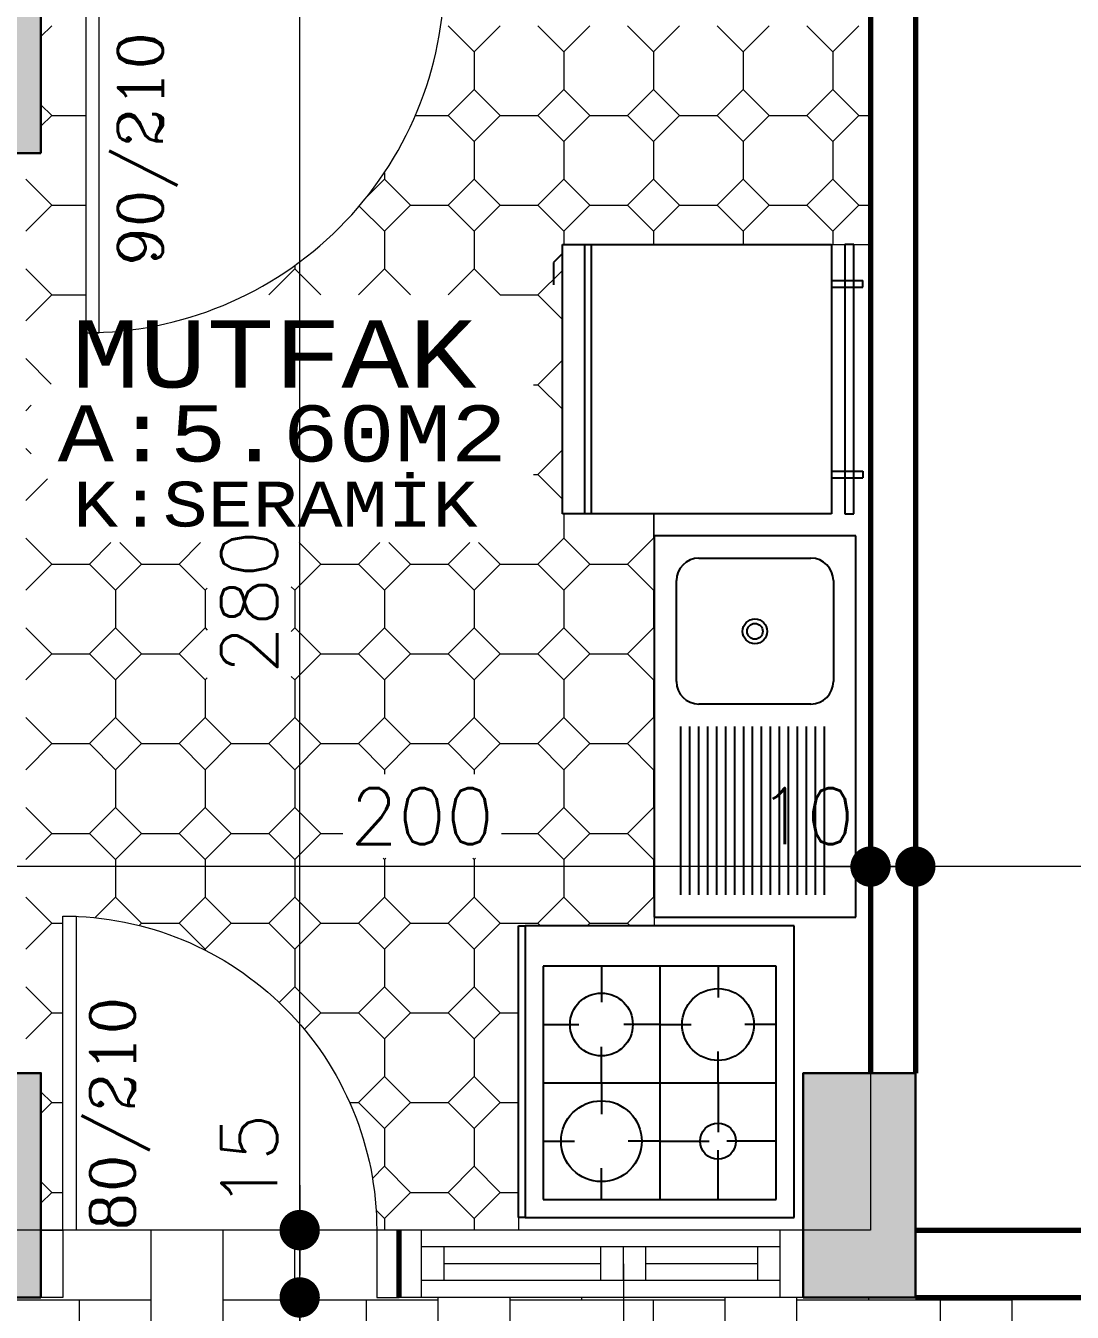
# Model space of a CAD drawing. Header units: millimetres. Extents: x 35860 to 71103, y -11298 to -8385.
# Drawn here: x 45460 to 45693.4, y -10626.7 to -10340 of the extents above; entities that cross this region are included whole.
import ezdxf
from ezdxf.enums import TextEntityAlignment as Align

# ---------------------------------------------------------------- set-up
doc = ezdxf.new("R2010")
doc.units = ezdxf.units.MM
doc.header["$MEASUREMENT"] = 0
doc.layers.get('0').update_dxf_attribs({"lineweight": 15})
doc.layers.get('Defpoints').update_dxf_attribs({"lineweight": 20})
for name, color, linetype, lineweight in [('02', 2, 'Continuous', 20), ('03_Yazı', 1, 'Continuous', 30), ('07', 3, 'Continuous', 70), ('Aks&Tefriş', 5, 'Continuous', 20), ('Kolon', 6, 'Continuous', 30), ('Ölçü', 140, 'Continuous', 20)]:
    doc.layers.add(name, color=color, linetype=linetype, lineweight=lineweight)
doc.layers.add('Lay_X', color=45, linetype='Continuous', lineweight=13, plot=False)
doc.layers.add('M-TEF', color=63, linetype='Continuous')
doc.styles.add('0', font='txt.shx')
doc.styles.add('C', font='')
doc.styles.add('ROMANC', font='romanc', dxfattribs={"height": 0.11})
doc.styles.get('C').set_extended_font_data('Courier New Tur')
doc.dimstyles.new('2', dxfattribs={"dimtxt": 12.5, "dimasz": 1, "dimexe": 0, "dimexo": 0, "dimgap": 5, "dimtad": 1, "dimdec": 0, "dimlfac": -1, "dimzin": 12, "dimdsep": 46, "dimtxsty": '0', "dimblk": 'DOT', "dimcen": 2.5, "dimse1": 1, "dimse2": 1, "dimclrd": 256, "dimclrt": 1, "dimadec": 0, "dimazin": 0, "dimtfac": 1, "dimtdec": 0, "dimtmove": 0, "dimatfit": 0, "dimldrblk": 'DOT', "dimfxl": 1, "dimtolj": 1, "dimtzin": 0, "dimlwd": -1, "dimarcsym": 0})
doc.dimstyles.new('_VI80I', dxfattribs={"dimtxt": 15, "dimasz": 1, "dimexe": 0, "dimexo": 100, "dimgap": 5, "dimtad": 1, "dimdec": 0, "dimlfac": -1, "dimzin": 12, "dimdsep": 46, "dimtxsty": '0', "dimblk1": 'DOT80_2', "dimblk2": 'DOT80_1', "dimsah": 1, "dimcen": 2.5, "dimse1": 1, "dimse2": 1, "dimclrd": 256, "dimclrt": 1, "dimadec": 8, "dimazin": 0, "dimtfac": 1, "dimtdec": 0, "dimtmove": 0, "dimatfit": 0, "dimldrblk": 'DOT', "dimfxl": 1, "dimtolj": 1, "dimtzin": 0, "dimlwd": -1, "dimarcsym": 0})

# ---------------------------------------------------------------- blocks, each defined once
blk = doc.blocks.new('DOT')
at = {"color": 0}
blk.add_line((-10, 0), (10, 0), dxfattribs=at)
at = {"color": 0, "const_width": 4.5}
blk.add_lwpolyline([(-2.25, 0, 1), (2.25, 0, 1)], format="xyb", close=True, dxfattribs=at)
blk = doc.blocks.new('*D111')
at = {"layer": 'Defpoints', "color": 0, "transparency": 16777216}
for p in [(45658.41, -10527.4), (45658.41, -10623.42), (45908.41, -10623.42)]:
    blk.add_point(p, dxfattribs=at)
at = {"layer": 'Ölçü', "transparency": 16777216}
blk.add_line((45907.41, -10527.4), (45659.41, -10527.4), dxfattribs=at)
at = {"layer": 'Ölçü', "transparency": 16777216, "rotation": 180}
blk.add_blockref('DOT', (45658.41, -10527.4), dxfattribs=at)
at = {"layer": 'Ölçü', "transparency": 16777216}
blk.add_blockref('DOT', (45908.41, -10527.4), dxfattribs=at)
at = {"layer": 'Ölçü', "color": 1, "transparency": 16777216, "insert": (45783.41, -10516.15), "char_height": 12.5, "attachment_point": 5, "style": '0'}
blk.add_mtext('\\A1;250', dxfattribs=at)
blk = doc.blocks.new('*D178')
at = {"layer": 'Defpoints', "color": 0, "transparency": 16777216}
for p in [(45648.41, -10527.4), (45648.41, -10573.42), (45658.41, -10573.42)]:
    blk.add_point(p, dxfattribs=at)
at = {"layer": 'Ölçü', "transparency": 16777216}
for p, q in [((45647.41, -10527.4), (45621.82, -10527.4)), ((45658.41, -10527.4), (45648.41, -10527.4)), ((45659.41, -10527.4), (45660.41, -10527.4))]:
    blk.add_line(p, q, dxfattribs=at)
blk.add_blockref('DOT', (45648.41, -10527.4), dxfattribs=at)
at = {"layer": 'Ölçü', "transparency": 16777216, "rotation": 180}
blk.add_blockref('DOT', (45658.41, -10527.4), dxfattribs=at)
at = {"layer": 'Ölçü', "color": 1, "transparency": 16777216, "insert": (45634.12, -10516.15), "char_height": 12.5, "attachment_point": 5, "style": '0'}
blk.add_mtext('\\A1;10', dxfattribs=at)
blk = doc.blocks.new('*D179')
at = {"layer": 'Defpoints', "color": 0, "transparency": 16777216}
for p in [(45448.41, -10527.4), (45448.41, -10573.42), (45648.41, -10573.42)]:
    blk.add_point(p, dxfattribs=at)
at = {"layer": 'Ölçü', "transparency": 16777216}
blk.add_line((45647.41, -10527.4), (45449.41, -10527.4), dxfattribs=at)
at = {"layer": 'Ölçü', "transparency": 16777216, "rotation": 180}
blk.add_blockref('DOT', (45448.41, -10527.4), dxfattribs=at)
at = {"layer": 'Ölçü', "transparency": 16777216}
blk.add_blockref('DOT', (45648.41, -10527.4), dxfattribs=at)
at = {"layer": 'Ölçü', "color": 1, "transparency": 16777216, "insert": (45548.41, -10516.15), "char_height": 12.5, "attachment_point": 5, "style": '0'}
blk.add_mtext('\\A1;200', dxfattribs=at)
blk = doc.blocks.new('*D183')
at = {"layer": 'Defpoints', "color": 0, "transparency": 16777216}
for p in [(45471.3, -10608.42), (45521.11, -10608.42), (45468.3, -10623.42)]:
    blk.add_point(p, dxfattribs=at)
at = {"layer": 'Ölçü', "transparency": 16777216}
for p, q in [((45521.11, -10607.42), (45521.11, -10579.76)), ((45521.11, -10623.42), (45521.11, -10608.42)), ((45521.11, -10624.42), (45521.11, -10625.42))]:
    blk.add_line(p, q, dxfattribs=at)
for p, rotation in [((45521.11, -10608.42), 270), ((45521.11, -10623.42), 90)]:
    blk.add_blockref('DOT', p, dxfattribs=dict(at, rotation=rotation))
at = {"layer": 'Ölçü', "color": 1, "transparency": 16777216, "insert": (45509.86, -10593.09), "char_height": 12.5, "attachment_point": 5, "rotation": 90, "style": '0'}
blk.add_mtext('\\A1;15', dxfattribs=at)
blk = doc.blocks.new('*D184')
at = {"layer": 'Defpoints', "color": 0, "transparency": 16777216}
for p in [(45521.11, -10328.42), (45558.41, -10328.42), (45471.3, -10608.42)]:
    blk.add_point(p, dxfattribs=at)
at = {"layer": 'Ölçü', "transparency": 16777216}
blk.add_line((45521.11, -10607.42), (45521.11, -10329.42), dxfattribs=at)
for p, rotation in [((45521.11, -10328.42), 90), ((45521.11, -10608.42), 270)]:
    blk.add_blockref('DOT', p, dxfattribs=dict(at, rotation=rotation))
at = {"layer": 'Ölçü', "color": 1, "transparency": 16777216, "insert": (45509.86, -10468.42), "char_height": 12.5, "attachment_point": 5, "rotation": 90, "style": '0'}
blk.add_mtext('\\A1;280', dxfattribs=at)
blk = doc.blocks.new('*D186')
at = {"layer": 'Defpoints', "color": 0, "transparency": 16777216}
for p in [(45468.3, -10623.42), (45430.48, -10773.42), (45521.11, -10773.42)]:
    blk.add_point(p, dxfattribs=at)
at = {"layer": 'Ölçü', "transparency": 16777216}
blk.add_line((45521.11, -10624.42), (45521.11, -10772.42), dxfattribs=at)
for p, rotation in [((45521.11, -10623.42), 90), ((45521.11, -10773.42), 270)]:
    blk.add_blockref('DOT', p, dxfattribs=dict(at, rotation=rotation))
at = {"layer": 'Ölçü', "color": 1, "transparency": 16777216, "insert": (45509.86, -10698.42), "char_height": 12.5, "attachment_point": 5, "rotation": 90, "style": '0'}
blk.add_mtext('\\A1;150', dxfattribs=at)
blk = doc.blocks.new('DOT80_2')
at = {"color": 0}
blk.add_line((0, 0), (0, -80), dxfattribs=at)
blk.add_blockref('DOT', (0, 0))
blk = doc.blocks.new('DOT80_1')
at = {"color": 0}
blk.add_line((0, 0), (0, 80), dxfattribs=at)
blk.add_blockref('DOT', (0, 0))
blk = doc.blocks.new('*D817')
at = {"layer": 'Aks&Tefriş', "transparency": 16777216}
blk.add_line((45314.41, -10955.64), (45462.41, -10955.64), dxfattribs=at)
at = {"layer": 'Defpoints', "color": 0, "transparency": 16777216}
for p in [(45313.41, -10623.42), (45463.41, -10623.42), (45463.41, -10955.64)]:
    blk.add_point(p, dxfattribs=at)
at = {"layer": 'Aks&Tefriş', "transparency": 16777216, "rotation": 180}
blk.add_blockref('DOT80_2', (45313.41, -10955.64), dxfattribs=at)
at = {"layer": 'Aks&Tefriş', "transparency": 16777216}
blk.add_blockref('DOT80_1', (45463.41, -10955.64), dxfattribs=at)
at = {"layer": 'Aks&Tefriş', "color": 1, "transparency": 16777216, "insert": (45388.41, -10943.14), "char_height": 15, "attachment_point": 5, "style": '0'}
blk.add_mtext('\\A1;150', dxfattribs=at)
blk = doc.blocks.new('*D818')
at = {"layer": 'Aks&Tefriş', "transparency": 16777216}
blk.add_line((45464.41, -10955.64), (45542.3, -10955.64), dxfattribs=at)
at = {"layer": 'Defpoints', "color": 0, "transparency": 16777216}
for p in [(45463.41, -10623.42), (45543.3, -10623.42), (45543.3, -10955.64)]:
    blk.add_point(p, dxfattribs=at)
at = {"layer": 'Aks&Tefriş', "transparency": 16777216, "rotation": 180}
blk.add_blockref('DOT80_2', (45463.41, -10955.64), dxfattribs=at)
at = {"layer": 'Aks&Tefriş', "transparency": 16777216}
blk.add_blockref('DOT80_1', (45543.3, -10955.64), dxfattribs=at)
at = {"layer": 'Aks&Tefriş', "color": 1, "transparency": 16777216, "insert": (45503.35, -10943.14), "char_height": 15, "attachment_point": 5, "style": '0'}
blk.add_mtext('\\A1;80', dxfattribs=at)
blk = doc.blocks.new('*D819')
at = {"layer": 'Aks&Tefriş', "transparency": 16777216}
blk.add_line((45544.3, -10955.64), (45632.41, -10955.64), dxfattribs=at)
at = {"layer": 'Defpoints', "color": 0, "transparency": 16777216}
for p in [(45543.3, -10623.42), (45633.41, -10623.42), (45633.41, -10955.64)]:
    blk.add_point(p, dxfattribs=at)
at = {"layer": 'Aks&Tefriş', "transparency": 16777216, "rotation": 180}
blk.add_blockref('DOT80_2', (45543.3, -10955.64), dxfattribs=at)
at = {"layer": 'Aks&Tefriş', "transparency": 16777216}
blk.add_blockref('DOT80_1', (45633.41, -10955.64), dxfattribs=at)
at = {"layer": 'Aks&Tefriş', "color": 1, "transparency": 16777216, "insert": (45588.35, -10943.14), "char_height": 15, "attachment_point": 5, "style": '0'}
blk.add_mtext('\\A1;90', dxfattribs=at)
blk = doc.blocks.new('*D820')
at = {"layer": 'Aks&Tefriş', "transparency": 16777216}
blk.add_line((45634.41, -10955.64), (45722.41, -10955.64), dxfattribs=at)
at = {"layer": 'Defpoints', "color": 0, "transparency": 16777216}
for p in [(45633.41, -10623.42), (45723.41, -10623.42), (45723.41, -10955.64)]:
    blk.add_point(p, dxfattribs=at)
at = {"layer": 'Aks&Tefriş', "transparency": 16777216, "rotation": 180}
blk.add_blockref('DOT80_2', (45633.41, -10955.64), dxfattribs=at)
at = {"layer": 'Aks&Tefriş', "transparency": 16777216}
blk.add_blockref('DOT80_1', (45723.41, -10955.64), dxfattribs=at)
at = {"layer": 'Aks&Tefriş', "color": 1, "transparency": 16777216, "insert": (45678.41, -10943.14), "char_height": 15, "attachment_point": 5, "style": '0'}
blk.add_mtext('\\A1;90', dxfattribs=at)

msp = doc.modelspace()

# ---------------------------------------------------------------- hatches: boundary and pattern name
h = msp.add_hatch()
h.set_pattern_fill('ANSI33', color=256, scale=30, style=0)
h.set_pattern_definition([(45, (-100, 0), (-5.3033009, 5.3033009), []), (45, (-94.697, 0), (-5.3033009, 5.3033009), [3.75, -1.875])])
h.paths.add_polyline_path([(45023.41, -9384.52), (45023.41, -9333.42), (45048.41, -9334.52), (45048.41, -9384.52)])
h.paths.add_polyline_path([(45438.41, -9402.81), (45438.41, -9351.71), (45463.41, -9352.81), (45463.41, -9402.81)])
h.paths.add_polyline_path([(45898.41, -9423.08), (45898.41, -9371.98), (45923.41, -9373.08), (45923.41, -9423.08)])
h.paths.add_polyline_path([(45923.41, -9983.42), (45863.41, -9983.42), (45863.41, -10013.42), (45923.41, -10013.42)])
h.paths.add_polyline_path([(45898.41, -9628.42), (45923.41, -9628.42), (45923.41, -9678.42), (45898.41, -9678.42)])
h.paths.add_polyline_path([(45463.41, -9638.42), (45463.41, -9678.42), (45438.41, -9678.42), (45438.41, -9638.42)])
h.paths.add_polyline_path([(45073.41, -9678.42), (45023.41, -9678.42), (45023.41, -9653.42), (45073.41, -9653.42)])
h.paths.add_polyline_path([(45063.41, -9893.42), (45023.41, -9893.42), (45023.41, -9923.42), (45063.41, -9923.42)])
h.paths.add_polyline_path([(45048.41, -10623.42), (45048.41, -10573.42), (45023.41, -10573.42), (45023.41, -10623.42)])
h.paths.add_polyline_path([(45898.41, -10368.42), (45923.41, -10368.42), (45923.41, -10318.42), (45898.41, -10318.42)])
h.paths.add_polyline_path([(45463.41, -10368.42), (45463.41, -10318.42), (45438.41, -10318.42), (45438.41, -10368.42)])
h.paths.add_polyline_path([(45363.41, -10138.42), (45338.41, -10138.42), (45338.41, -10073.42), (45363.41, -10073.42)])
h.paths.add_polyline_path([(45363.41, -9923.42), (45363.41, -9858.42), (45338.41, -9858.42), (45338.41, -9923.42)])
h.paths.add_polyline_path([(45633.41, -9873.42), (45633.41, -9878.42), (45638.41, -9878.42), (45728.41, -9878.42), (45728.41, -9858.42), (45633.41, -9858.42)])
h.paths.add_polyline_path([(45633.41, -10133.42), (45633.41, -10118.42), (45728.41, -10118.42), (45728.41, -10138.42), (45633.41, -10138.42)])
h.paths.add_polyline_path([(45073.41, -10318.42), (45023.41, -10318.42), (45023.41, -10343.42), (45073.41, -10343.42)])
h.paths.add_polyline_path([(45633.41, -10623.42), (45658.41, -10623.42), (45658.41, -10573.42), (45633.41, -10573.42)])
h.paths.add_polyline_path([(45898.41, -10623.42), (45923.41, -10623.42), (45923.41, -10573.42), (45898.41, -10573.42)])
h.paths.add_polyline_path([(45463.41, -10623.42), (45463.41, -10573.42), (45438.41, -10573.42), (45438.41, -10623.42)])
h = msp.add_hatch()
h.set_pattern_fill('SERAMIK9', color=256, scale=4, style=0, pattern_type=2)
h.set_pattern_definition([(0, (0, 0), (16, 16), [48, -16]), (90, (16, 0), (-16, -16), [48, -16])])
h.paths.add_polyline_path([(46018.41, -10061.67), (45923.41, -10061.67), (45923.41, -10122.17), (45923.41, -10172.17), (45923.41, -10318.42), (45923.41, -10368.42), (45923.41, -10433.42), (45923.41, -10553.42), (45923.41, -10573.42), (45923.41, -10623.42), (45898.41, -10623.42), (45843.41, -10623.42), (45723.41, -10623.42), (45658.41, -10623.42), (45633.41, -10623.42), (45543.3, -10623.42), (45538.3, -10623.42), (45538.3, -10608.42), (45468.3, -10608.42), (45468.3, -10623.42), (45463.3, -10623.42), (45438.41, -10623.42), (45313.41, -10623.42), (45163.41, -10623.42), (45048.41, -10623.42), (45028.41, -10623.42), (45028.41, -10768.42), (46018.41, -10768.42)])
h.paths.add_polyline_path([(45830.44, -10629.59), (45860.79, -10659.94), (45830.44, -10690.28)], flags=16)
h.paths.add_polyline_path([(46013.41, -10005.92), (45923.41, -10005.92), (45923.41, -10013.42), (45923.41, -10059.67), (46018.41, -10059.67), (46018.41, -10055.92), (46013.41, -10055.92)])
h.paths.add_polyline_path([(45500.49, -10715.09), (45500.49, -10681.76), (45519.24, -10681.76), (45519.24, -10715.09)], flags=24)
h.paths.add_polyline_path([(45957.78, -10506.77), (45989.03, -10506.77), (45989.03, -10525.52), (45957.78, -10525.52)], flags=24)
h.paths.add_polyline_path([(45611.51, -10658.63), (45611.51, -10625.3), (45592.76, -10625.3), (45592.76, -10658.63)], flags=24)
h.paths.add_polyline_path([(45593.92, -10650.3), (45593.92, -10625.3), (45575.17, -10625.3), (45575.17, -10650.3)], flags=24)
h.paths.add_polyline_path([(45860.6, -10678.33), (45899.36, -10678.33), (45899.36, -10640.83), (45860.6, -10640.83)], flags=24)
h.paths.add_polyline_path([(45238.36, -10653.32), (45238.36, -10624.04), (45223.36, -10624.04), (45223.36, -10653.32)], flags=24)
h.paths.add_polyline_path([(45252.14, -10653.32), (45252.14, -10624.04), (45237.14, -10624.04), (45237.14, -10653.32)], flags=24)
h.paths.add_polyline_path([(45783.15, -10653.32), (45783.15, -10624.04), (45768.15, -10624.04), (45768.15, -10653.32)], flags=24)
h.paths.add_polyline_path([(45796.93, -10653.32), (45796.93, -10624.04), (45781.93, -10624.04), (45781.93, -10653.32)], flags=24)
h.paths.add_polyline_path([(45941.96, -10146.04), (45963.15, -10146.04), (45963.15, -10131.04), (45941.96, -10131.04)], flags=24)
h.paths.add_polyline_path([(45941.96, -10159.81), (45963.15, -10159.81), (45963.15, -10144.81), (45941.96, -10144.81)], flags=24)
h.paths.add_polyline_path([(45933.87, -10491.04), (45963.15, -10491.04), (45963.15, -10476.04), (45933.87, -10476.04)], flags=24)
h.paths.add_polyline_path([(45933.87, -10507.86), (45963.15, -10507.86), (45963.15, -10492.86), (45933.87, -10492.86)], flags=24)
h.paths.add_polyline_path([(45461.94, -10744.74), (45564.36, -10744.74), (45564.36, -10721.09), (45461.94, -10721.09)], flags=24)

# ---------------------------------------------------------------- linework, layer by layer
for p, q in [((45465.81, -10340), (45463.41, -10342.41)), ((45560.01, -10345.8), (45554.21, -10340)), ((45565.81, -10340), (45560.01, -10345.8)), ((45580.01, -10345.8), (45574.21, -10340)), ((45585.81, -10340), (45580.01, -10345.8)), ((45600.01, -10345.8), (45594.21, -10340)), ((45605.81, -10340), (45600.01, -10345.8)), ((45620.01, -10345.8), (45614.21, -10340)), ((45625.81, -10340), (45620.01, -10345.8)), ((45640.01, -10345.8), (45634.21, -10340)), ((45645.81, -10340), (45640.01, -10345.8)), ((45560, -10345.8), (45560, -10354.2)), ((45580, -10345.8), (45580, -10354.2)), ((45600, -10345.8), (45600, -10354.2)), ((45620, -10345.8), (45620, -10354.2)), ((45640, -10345.8), (45640, -10354.2)), ((45554.21, -10360), (45560.01, -10354.2)), ((45560.01, -10354.2), (45565.81, -10360)), ((45574.21, -10360), (45580.01, -10354.2)), ((45580.01, -10354.2), (45585.81, -10360)), ((45594.21, -10360), (45600.01, -10354.2)), ((45600.01, -10354.2), (45605.81, -10360)), ((45614.21, -10360), (45620.01, -10354.2)), ((45620.01, -10354.2), (45625.81, -10360)), ((45634.21, -10360), (45640.01, -10354.2)), ((45640.01, -10354.2), (45645.81, -10360)), ((45463.41, -10357.6), (45465.81, -10360)), ((45465.81, -10360), (45463.41, -10362.41)), ((45465.8, -10360), (45473.41, -10360)), ((45546.91, -10360), (45554.2, -10360)), ((45560.01, -10365.8), (45554.21, -10360)), ((45565.81, -10360), (45560.01, -10365.8)), ((45565.8, -10360), (45574.2, -10360)), ((45580.01, -10365.8), (45574.21, -10360)), ((45585.81, -10360), (45580.01, -10365.8)), ((45585.8, -10360), (45594.2, -10360)), ((45600.01, -10365.8), (45594.21, -10360)), ((45605.81, -10360), (45600.01, -10365.8)), ((45605.8, -10360), (45614.2, -10360)), ((45620.01, -10365.8), (45614.21, -10360)), ((45625.81, -10360), (45620.01, -10365.8)), ((45625.8, -10360), (45634.2, -10360)), ((45640.01, -10365.8), (45634.21, -10360)), ((45645.81, -10360), (45640.01, -10365.8)), ((45645.8, -10360), (45648.41, -10360)), ((45560, -10365.8), (45560, -10374.2)), ((45580, -10365.8), (45580, -10374.2)), ((45600, -10365.8), (45600, -10374.2)), ((45620, -10365.8), (45620, -10374.2)), ((45640, -10365.8), (45640, -10374.2)), ((45540, -10372.76), (45540, -10374.2)), ((45460.01, -10374.2), (45465.81, -10380)), ((45536.1, -10378.11), (45540.01, -10374.2)), ((45540.01, -10374.2), (45545.81, -10380)), ((45554.21, -10380), (45560.01, -10374.2)), ((45560.01, -10374.2), (45565.81, -10380)), ((45574.21, -10380), (45580.01, -10374.2)), ((45580.01, -10374.2), (45585.81, -10380)), ((45594.21, -10380), (45600.01, -10374.2)), ((45600.01, -10374.2), (45605.81, -10380)), ((45614.21, -10380), (45620.01, -10374.2)), ((45620.01, -10374.2), (45625.81, -10380)), ((45634.21, -10380), (45640.01, -10374.2)), ((45640.01, -10374.2), (45645.81, -10380)), ((45465.81, -10380), (45460.01, -10385.8)), ((45465.8, -10380), (45473.41, -10380)), ((45540.01, -10385.8), (45534.4, -10380.19)), ((45545.81, -10380), (45540.01, -10385.8)), ((45545.8, -10380), (45554.2, -10380)), ((45560.01, -10385.8), (45554.21, -10380)), ((45565.81, -10380), (45560.01, -10385.8)), ((45565.8, -10380), (45574.2, -10380)), ((45580.01, -10385.8), (45574.21, -10380)), ((45585.81, -10380), (45580.01, -10385.8)), ((45585.8, -10380), (45594.2, -10380)), ((45600.01, -10385.8), (45594.21, -10380)), ((45605.81, -10380), (45600.01, -10385.8)), ((45605.8, -10380), (45614.2, -10380)), ((45620.01, -10385.8), (45614.21, -10380)), ((45625.81, -10380), (45620.01, -10385.8)), ((45625.8, -10380), (45634.2, -10380)), ((45640.01, -10385.8), (45634.21, -10380)), ((45645.81, -10380), (45640.01, -10385.8)), ((45645.8, -10380), (45648.41, -10380)), ((45540, -10385.8), (45540, -10394.2)), ((45560, -10385.8), (45560, -10394.2)), ((45580, -10385.8), (45580, -10388.75)), ((45600, -10385.8), (45600, -10388.75)), ((45620, -10385.8), (45620, -10388.75)), ((45640, -10385.8), (45640, -10388.75)), ((45639.69, -10388.75), (45648.41, -10388.75)), ((45520, -10393.45), (45520, -10394.2)), ((45460.01, -10394.2), (45465.81, -10400)), ((45514.21, -10400), (45520.01, -10394.2)), ((45520.01, -10394.2), (45525.81, -10400)), ((45534.21, -10400), (45540.01, -10394.2)), ((45540.01, -10394.2), (45545.81, -10400)), ((45554.21, -10400), (45560.01, -10394.2)), ((45560.01, -10394.2), (45565.81, -10400)), ((45574.21, -10400), (45579.69, -10394.53)), ((45465.81, -10400), (45460.01, -10405.8)), ((45465.8, -10400), (45473.41, -10400)), ((45565.8, -10400), (45574.2, -10400)), ((45579.69, -10405.48), (45574.21, -10400)), ((45460.01, -10414.2), (45465.69, -10419.88)), ((45574.21, -10420), (45579.69, -10414.53)), ((45573.28, -10420), (45574.2, -10420)), ((45579.69, -10425.48), (45574.21, -10420)), ((45461.21, -10424.6), (45460.01, -10425.8)), ((45460.01, -10434.2), (45461.21, -10435.4)), ((45574.21, -10440), (45579.69, -10434.53)), ((45464.86, -10440.95), (45460.01, -10445.8)), ((45573.28, -10440), (45574.2, -10440)), ((45579.69, -10445.48), (45574.21, -10440)), ((45580, -10448.75), (45580, -10454.2)), ((45600, -10448.75), (45600, -10454.2)), ((45600.13, -10453.67), (45600.13, -10448.75)), ((45460.01, -10454.2), (45465.81, -10460)), ((45474.21, -10460), (45479.02, -10455.2)), ((45481.01, -10455.2), (45485.81, -10460)), ((45494.21, -10460), (45499.02, -10455.2)), ((45521.01, -10455.2), (45525.81, -10460)), ((45534.21, -10460), (45539.02, -10455.2)), ((45541.01, -10455.2), (45545.81, -10460)), ((45554.21, -10460), (45559.02, -10455.2)), ((45561.01, -10455.2), (45565.81, -10460)), ((45574.21, -10460), (45580.01, -10454.2)), ((45580.01, -10454.2), (45585.81, -10460)), ((45594.21, -10460), (45600.01, -10454.2)), ((45600.01, -10454.2), (45600.13, -10454.32)), ((45465.81, -10460), (45460.01, -10465.8)), ((45465.8, -10460), (45474.2, -10460)), ((45480.01, -10465.8), (45474.21, -10460)), ((45485.81, -10460), (45480.01, -10465.8)), ((45485.8, -10460), (45494.2, -10460)), ((45500.01, -10465.8), (45494.21, -10460)), ((45525.81, -10460), (45520.01, -10465.8)), ((45525.8, -10460), (45534.2, -10460)), ((45540.01, -10465.8), (45534.21, -10460)), ((45545.81, -10460), (45540.01, -10465.8)), ((45545.8, -10460), (45554.2, -10460)), ((45560.01, -10465.8), (45554.21, -10460)), ((45565.81, -10460), (45560.01, -10465.8)), ((45565.8, -10460), (45574.2, -10460)), ((45580.01, -10465.8), (45574.21, -10460)), ((45585.81, -10460), (45580.01, -10465.8)), ((45585.8, -10460), (45594.2, -10460)), ((45600.01, -10465.8), (45594.21, -10460)), ((45500.49, -10465.33), (45500.01, -10465.8)), ((45520.01, -10465.8), (45519.24, -10465.03)), ((45480, -10465.8), (45480, -10474.2)), ((45500, -10465.8), (45500, -10474.2)), ((45520, -10465.8), (45520, -10474.2)), ((45540, -10465.8), (45540, -10474.2)), ((45560, -10465.8), (45560, -10474.2)), ((45580, -10465.8), (45580, -10474.2)), ((45600, -10465.8), (45600, -10474.2)), ((45600.13, -10465.68), (45600.01, -10465.8)), ((45460.01, -10474.2), (45465.81, -10480)), ((45474.21, -10480), (45480.01, -10474.2)), ((45480.01, -10474.2), (45485.81, -10480)), ((45494.21, -10480), (45500.01, -10474.2)), ((45500.01, -10474.2), (45500.49, -10474.68)), ((45519.24, -10474.98), (45520.01, -10474.2)), ((45520.01, -10474.2), (45525.81, -10480)), ((45534.21, -10480), (45540.01, -10474.2)), ((45540.01, -10474.2), (45545.81, -10480)), ((45554.21, -10480), (45560.01, -10474.2)), ((45560.01, -10474.2), (45565.81, -10480)), ((45574.21, -10480), (45580.01, -10474.2)), ((45580.01, -10474.2), (45585.81, -10480)), ((45594.21, -10480), (45600.01, -10474.2)), ((45600.01, -10474.2), (45600.13, -10474.32)), ((45465.81, -10480), (45460.01, -10485.8)), ((45465.8, -10480), (45474.2, -10480)), ((45480.01, -10485.8), (45474.21, -10480)), ((45485.81, -10480), (45480.01, -10485.8)), ((45485.8, -10480), (45494.2, -10480)), ((45500.01, -10485.8), (45494.21, -10480)), ((45525.81, -10480), (45520.01, -10485.8)), ((45525.8, -10480), (45534.2, -10480)), ((45540.01, -10485.8), (45534.21, -10480)), ((45545.81, -10480), (45540.01, -10485.8)), ((45545.8, -10480), (45554.2, -10480)), ((45560.01, -10485.8), (45554.21, -10480)), ((45565.81, -10480), (45560.01, -10485.8)), ((45565.8, -10480), (45574.2, -10480)), ((45580.01, -10485.8), (45574.21, -10480)), ((45585.81, -10480), (45580.01, -10485.8)), ((45585.8, -10480), (45594.2, -10480)), ((45600.01, -10485.8), (45594.21, -10480)), ((45500.49, -10485.33), (45500.01, -10485.8)), ((45520.01, -10485.8), (45519.24, -10485.03)), ((45480, -10485.8), (45480, -10494.2)), ((45500, -10485.8), (45500, -10494.2)), ((45520, -10485.8), (45520, -10494.2)), ((45540, -10485.8), (45540, -10494.2)), ((45560, -10485.8), (45560, -10494.2)), ((45580, -10485.8), (45580, -10494.2)), ((45600, -10485.8), (45600, -10494.2)), ((45600.13, -10485.68), (45600.01, -10485.8)), ((45460.01, -10494.2), (45465.81, -10500)), ((45474.21, -10500), (45480.01, -10494.2)), ((45480.01, -10494.2), (45485.81, -10500)), ((45494.21, -10500), (45500.01, -10494.2)), ((45500.01, -10494.2), (45505.81, -10500)), ((45514.21, -10500), (45520.01, -10494.2)), ((45520.01, -10494.2), (45525.81, -10500)), ((45534.21, -10500), (45540.01, -10494.2)), ((45540.01, -10494.2), (45545.81, -10500)), ((45554.21, -10500), (45560.01, -10494.2)), ((45560.01, -10494.2), (45565.81, -10500)), ((45574.21, -10500), (45580.01, -10494.2)), ((45580.01, -10494.2), (45585.81, -10500)), ((45594.21, -10500), (45600.01, -10494.2)), ((45600.01, -10494.2), (45600.13, -10494.32)), ((45465.81, -10500), (45460.01, -10505.8)), ((45465.8, -10500), (45474.2, -10500)), ((45480.01, -10505.8), (45474.21, -10500)), ((45485.81, -10500), (45480.01, -10505.8)), ((45485.8, -10500), (45494.2, -10500)), ((45500.01, -10505.8), (45494.21, -10500)), ((45505.81, -10500), (45500.01, -10505.8)), ((45505.8, -10500), (45514.2, -10500)), ((45520.01, -10505.8), (45514.21, -10500)), ((45525.81, -10500), (45520.01, -10505.8)), ((45525.8, -10500), (45534.2, -10500)), ((45540.01, -10505.8), (45534.21, -10500)), ((45545.81, -10500), (45540.01, -10505.8)), ((45545.8, -10500), (45554.2, -10500)), ((45560.01, -10505.8), (45554.21, -10500)), ((45565.81, -10500), (45560.01, -10505.8)), ((45565.8, -10500), (45574.2, -10500)), ((45580.01, -10505.8), (45574.21, -10500)), ((45585.81, -10500), (45580.01, -10505.8)), ((45585.8, -10500), (45594.2, -10500)), ((45600.01, -10505.8), (45594.21, -10500)), ((45480, -10505.8), (45480, -10514.2)), ((45500, -10505.8), (45500, -10514.2)), ((45520, -10505.8), (45520, -10514.2)), ((45540, -10505.8), (45540, -10506.77)), ((45560, -10505.8), (45560, -10506.77)), ((45580, -10505.8), (45580, -10514.2)), ((45600, -10505.8), (45600, -10514.2)), ((45600.13, -10505.68), (45600.01, -10505.8)), ((45460.01, -10514.2), (45465.81, -10520)), ((45474.21, -10520), (45480.01, -10514.2)), ((45480.01, -10514.2), (45485.81, -10520)), ((45494.21, -10520), (45500.01, -10514.2)), ((45500.01, -10514.2), (45505.81, -10520)), ((45514.21, -10520), (45520.01, -10514.2)), ((45520.01, -10514.2), (45525.81, -10520)), ((45574.21, -10520), (45580.01, -10514.2)), ((45580.01, -10514.2), (45585.81, -10520)), ((45594.21, -10520), (45600.01, -10514.2)), ((45600.01, -10514.2), (45600.13, -10514.32)), ((45465.81, -10520), (45460.01, -10525.8)), ((45465.8, -10520), (45474.2, -10520)), ((45480.01, -10525.8), (45474.21, -10520)), ((45485.81, -10520), (45480.01, -10525.8)), ((45485.8, -10520), (45494.2, -10520)), ((45500.01, -10525.8), (45494.21, -10520)), ((45505.81, -10520), (45500.01, -10525.8)), ((45505.8, -10520), (45514.2, -10520)), ((45520.01, -10525.8), (45514.21, -10520)), ((45525.81, -10520), (45520.01, -10525.8)), ((45525.8, -10520), (45530.7, -10520)), ((45566.12, -10520), (45574.2, -10520)), ((45580.01, -10525.8), (45574.21, -10520)), ((45585.81, -10520), (45580.01, -10525.8)), ((45585.8, -10520), (45594.2, -10520)), ((45600.01, -10525.8), (45594.21, -10520)), ((45540.01, -10525.8), (45539.73, -10525.52)), ((45540.29, -10525.52), (45540.01, -10525.8)), ((45560.01, -10525.8), (45559.73, -10525.52)), ((45560.29, -10525.52), (45560.01, -10525.8)), ((45480, -10525.8), (45480, -10534.2)), ((45500, -10525.8), (45500, -10534.2)), ((45520, -10525.8), (45520, -10534.2)), ((45540, -10525.8), (45540, -10534.2)), ((45560, -10525.8), (45560, -10534.2)), ((45580, -10525.8), (45580, -10534.2)), ((45600, -10525.8), (45600, -10534.2)), ((45600.13, -10525.68), (45600.01, -10525.8)), ((45460.01, -10534.2), (45465.81, -10540)), ((45475.43, -10538.79), (45480.01, -10534.2)), ((45480.01, -10534.2), (45485.81, -10540)), ((45494.21, -10540), (45500.01, -10534.2)), ((45500.01, -10534.2), (45505.81, -10540)), ((45514.21, -10540), (45520.01, -10534.2)), ((45520.01, -10534.2), (45525.81, -10540)), ((45534.21, -10540), (45540.01, -10534.2)), ((45540.01, -10534.2), (45545.81, -10540)), ((45554.21, -10540), (45560.01, -10534.2)), ((45560.01, -10534.2), (45565.81, -10540)), ((45574.21, -10540), (45580.01, -10534.2)), ((45580.01, -10534.2), (45585.81, -10540)), ((45594.21, -10540), (45600.01, -10534.2)), ((45600.01, -10534.2), (45600.13, -10534.32)), ((45600.13, -10538.67), (45600.13, -10540.6)), ((45465.81, -10540), (45460.01, -10545.8)), ((45465.8, -10540), (45468.3, -10540)), ((45485.81, -10540), (45485.3, -10540.52)), ((45485.8, -10540), (45494.2, -10540)), ((45500.01, -10545.8), (45494.21, -10540)), ((45505.81, -10540), (45500.01, -10545.8)), ((45505.8, -10540), (45514.2, -10540)), ((45520.01, -10545.8), (45514.21, -10540)), ((45525.81, -10540), (45520.01, -10545.8)), ((45525.8, -10540), (45534.2, -10540)), ((45540.01, -10545.8), (45534.21, -10540)), ((45545.81, -10540), (45540.01, -10545.8)), ((45545.8, -10540), (45554.2, -10540)), ((45560.01, -10545.8), (45554.21, -10540)), ((45565.81, -10540), (45560.01, -10545.8)), ((45565.8, -10540), (45574.2, -10540)), ((45574.81, -10540.6), (45574.21, -10540)), ((45585.81, -10540), (45585.22, -10540.6)), ((45585.8, -10540), (45594.2, -10540)), ((45594.81, -10540.6), (45594.21, -10540)), ((45500, -10545.8), (45500, -10546.01)), ((45520, -10545.8), (45520, -10554.2)), ((45540, -10545.8), (45540, -10554.2)), ((45560, -10545.8), (45560, -10554.2)), ((45460.01, -10554.2), (45465.81, -10560)), ((45516.53, -10557.69), (45520.01, -10554.2)), ((45520.01, -10554.2), (45525.81, -10560)), ((45534.21, -10560), (45540.01, -10554.2)), ((45540.01, -10554.2), (45545.81, -10560)), ((45554.21, -10560), (45560.01, -10554.2)), ((45560.01, -10554.2), (45565.81, -10560)), ((45465.81, -10560), (45460.01, -10565.8)), ((45465.8, -10560), (45468.3, -10560)), ((45525.81, -10560), (45522.13, -10563.68)), ((45525.8, -10560), (45534.2, -10560)), ((45540.01, -10565.8), (45534.21, -10560)), ((45545.81, -10560), (45540.01, -10565.8)), ((45545.8, -10560), (45554.2, -10560)), ((45560.01, -10565.8), (45554.21, -10560)), ((45565.81, -10560), (45560.01, -10565.8)), ((45565.8, -10560), (45569.9, -10560)), ((45540, -10565.8), (45540, -10574.2)), ((45560, -10565.8), (45560, -10574.2)), ((45534.21, -10580), (45540.01, -10574.2)), ((45540.01, -10574.2), (45545.81, -10580)), ((45554.21, -10580), (45560.01, -10574.2)), ((45560.01, -10574.2), (45565.81, -10580)), ((45463.41, -10577.6), (45465.81, -10580)), ((45465.81, -10580), (45463.41, -10582.41)), ((45465.8, -10580), (45468.3, -10580)), ((45532.27, -10580), (45534.2, -10580)), ((45540.01, -10585.8), (45534.21, -10580)), ((45545.81, -10580), (45540.01, -10585.8)), ((45545.8, -10580), (45554.2, -10580)), ((45560.01, -10585.8), (45554.21, -10580)), ((45565.81, -10580), (45560.01, -10585.8)), ((45565.8, -10580), (45569.9, -10580)), ((45540, -10585.8), (45540, -10594.2)), ((45560, -10585.8), (45560, -10594.2)), ((45537.34, -10596.88), (45540.01, -10594.2)), ((45540.01, -10594.2), (45545.81, -10600)), ((45554.21, -10600), (45560.01, -10594.2)), ((45560.01, -10594.2), (45565.81, -10600)), ((45463.41, -10597.6), (45465.81, -10600)), ((45465.81, -10600), (45463.41, -10602.41)), ((45465.8, -10600), (45468.3, -10600)), ((45545.81, -10600), (45540.01, -10605.8)), ((45545.8, -10600), (45554.2, -10600)), ((45560.01, -10605.8), (45554.21, -10600)), ((45565.81, -10600), (45560.01, -10605.8)), ((45565.8, -10600), (45569.9, -10600)), ((45540.01, -10605.8), (45538.15, -10603.94)), ((45540, -10605.8), (45540, -10608.42)), ((45560, -10605.8), (45560, -10608.42)), ((45569.9, -10605.6), (45569.9, -10608.42))]:
    msp.add_line(p, q)
at = {"layer": '02'}
for p, q in [((45471.3, -10608.42), (45468.3, -10608.42)), ((45633.3, -10608.42), (45543.3, -10608.42)), ((45548.3, -10623.42), (45548.3, -10608.42)), ((45628.3, -10623.42), (45628.3, -10608.42)), ((45628.3, -10612.17), (45548.3, -10612.17)), ((45553.3, -10619.67), (45553.3, -10612.17)), ((45588.3, -10619.67), (45588.3, -10612.17)), ((45593.3, -10619.67), (45593.3, -10612.17)), ((45598.3, -10619.67), (45598.3, -10612.17)), ((45623.3, -10619.67), (45623.3, -10612.17)), ((45588.3, -10615.92), (45553.3, -10615.92)), ((45593.3, -10615.92), (45593.3, -10663.42)), ((45623.3, -10615.92), (45598.3, -10615.92)), ((45628.3, -10619.67), (45548.3, -10619.67)), ((45633.3, -10623.42), (45543.3, -10623.42))]:
    msp.add_line(p, q, dxfattribs=at)
for points in [[(45473.41, -10408.42, 0.414214), (45553.41, -10328.42), (45473.41, -10328.42), (45473.41, -10408.42), (45476.41, -10408.42), (45476.41, -10328.42)], [(45468.3, -10538.42, -0.414214), (45538.3, -10608.42), (45468.3, -10608.42), (45468.3, -10538.42), (45471.3, -10538.42), (45471.3, -10608.42)]]:
    msp.add_lwpolyline(points, format="xyb", dxfattribs=at)
for points in [[(45463.3, -10608.42), (45468.3, -10608.42), (45468.3, -10623.42), (45463.3, -10623.42)], [(45543.3, -10608.42), (45538.3, -10608.42), (45538.3, -10623.42), (45543.3, -10623.42)]]:
    msp.add_lwpolyline(points, dxfattribs=at)
at = {"layer": '07'}
for p, q in [((45658.41, -10318.42), (45658.41, -10573.42)), ((45648.41, -10328.42), (45648.41, -10573.42)), ((45543.3, -10623.42), (45543.3, -10608.42)), ((45658.41, -10608.42), (45723.41, -10608.42)), ((45658.41, -10623.42), (45723.41, -10623.42))]:
    msp.add_line(p, q, dxfattribs=at)
at = {"layer": 'Kolon'}
for points in [[(45463.41, -10368.42), (45463.41, -10318.42), (45438.41, -10318.42), (45438.41, -10318.42), (45438.41, -10368.42), (45438.41, -10368.42)], [(45463.41, -10623.42), (45463.41, -10573.42), (45438.41, -10573.42), (45438.41, -10573.42), (45438.41, -10623.42), (45438.41, -10623.42)], [(45633.41, -10623.42), (45658.41, -10623.42), (45658.41, -10623.42), (45658.41, -10573.42), (45633.41, -10573.42)]]:
    msp.add_lwpolyline(points, close=True, dxfattribs=at)
at = {"layer": 'Lay_X'}
for points in [[(45658.41, -10608.42), (45658.41, -10228.42), (45908.41, -10228.42), (45908.41, -10608.42)], [(45648.41, -10328.42), (45648.41, -10608.42), (45448.41, -10608.42), (45448.41, -10328.42)]]:
    msp.add_lwpolyline(points, close=True, dxfattribs=at)
at = {"layer": 'M-TEF'}
for p, q in [((45579.69, -10390.75), (45577.69, -10392.75)), ((45579.69, -10390.75), (45577.69, -10392.75)), ((45579.69, -10390.75), (45577.69, -10392.75)), ((45579.69, -10448.75), (45579.69, -10388.75)), ((45579.69, -10448.75), (45579.69, -10388.75)), ((45579.69, -10448.75), (45579.69, -10388.75)), ((45579.69, -10388.75), (45639.69, -10388.75)), ((45579.69, -10388.75), (45639.69, -10388.75)), ((45579.69, -10388.75), (45639.69, -10388.75)), ((45584.69, -10448.75), (45584.69, -10388.75)), ((45584.69, -10448.75), (45584.69, -10388.75)), ((45584.69, -10448.75), (45584.69, -10388.75)), ((45586.19, -10448.75), (45586.19, -10388.75)), ((45586.19, -10448.75), (45586.19, -10388.75)), ((45586.19, -10448.75), (45586.19, -10388.75)), ((45639.69, -10388.75), (45639.69, -10448.75)), ((45639.69, -10388.75), (45639.69, -10448.75)), ((45639.69, -10388.75), (45639.69, -10448.75)), ((45642.69, -10388.75), (45642.69, -10448.75)), ((45642.69, -10388.75), (45642.69, -10448.75)), ((45642.69, -10388.75), (45642.69, -10448.75)), ((45644.69, -10388.75), (45642.69, -10388.75)), ((45644.69, -10388.75), (45642.69, -10388.75)), ((45644.69, -10388.75), (45642.69, -10388.75)), ((45644.69, -10448.75), (45644.69, -10388.75)), ((45644.69, -10448.75), (45644.69, -10388.75)), ((45644.69, -10448.75), (45644.69, -10388.75)), ((45577.69, -10392.75), (45577.69, -10397.75)), ((45577.69, -10392.75), (45577.69, -10397.75)), ((45577.69, -10392.75), (45577.69, -10397.75)), ((45639.69, -10396.75), (45646.69, -10396.75)), ((45639.69, -10396.75), (45646.69, -10396.75)), ((45639.69, -10396.75), (45646.69, -10396.75)), ((45639.69, -10398.25), (45646.69, -10398.25)), ((45639.69, -10398.25), (45646.69, -10398.25)), ((45639.69, -10398.25), (45646.69, -10398.25)), ((45646.69, -10398.25), (45646.69, -10396.75)), ((45646.69, -10398.25), (45646.69, -10396.75)), ((45646.69, -10398.25), (45646.69, -10396.75)), ((45639.69, -10439.25), (45646.69, -10439.25)), ((45639.69, -10439.25), (45646.69, -10439.25)), ((45639.69, -10439.25), (45646.69, -10439.25)), ((45646.69, -10439.25), (45646.69, -10440.75)), ((45646.69, -10439.25), (45646.69, -10440.75)), ((45646.69, -10439.25), (45646.69, -10440.75)), ((45639.69, -10440.75), (45646.69, -10440.75)), ((45639.69, -10440.75), (45646.69, -10440.75)), ((45639.69, -10440.75), (45646.69, -10440.75)), ((45639.69, -10448.75), (45579.69, -10448.75)), ((45639.69, -10448.75), (45579.69, -10448.75)), ((45639.69, -10448.75), (45579.69, -10448.75)), ((45642.69, -10448.75), (45644.69, -10448.75)), ((45642.69, -10448.75), (45644.69, -10448.75)), ((45642.69, -10448.75), (45644.69, -10448.75)), ((45645.13, -10453.67), (45600.13, -10453.67)), ((45600.13, -10453.67), (45600.13, -10538.67)), ((45645.13, -10453.67), (45600.13, -10453.67)), ((45600.13, -10453.67), (45600.13, -10538.67)), ((45645.13, -10453.67), (45600.13, -10453.67)), ((45600.13, -10453.67), (45600.13, -10538.67)), ((45645.13, -10538.67), (45645.13, -10453.67)), ((45645.13, -10538.67), (45645.13, -10453.67)), ((45645.13, -10538.67), (45645.13, -10453.67)), ((45610.13, -10458.67), (45635.13, -10458.67)), ((45610.13, -10458.67), (45635.13, -10458.67)), ((45610.13, -10458.67), (45635.13, -10458.67)), ((45605.13, -10486.17), (45605.13, -10463.67)), ((45605.13, -10486.17), (45605.13, -10463.67)), ((45605.13, -10486.17), (45605.13, -10463.67)), ((45640.13, -10463.67), (45640.13, -10486.17)), ((45640.13, -10463.67), (45640.13, -10486.17)), ((45640.13, -10463.67), (45640.13, -10486.17)), ((45635.13, -10491.17), (45610.13, -10491.17)), ((45635.13, -10491.17), (45610.13, -10491.17)), ((45635.13, -10491.17), (45610.13, -10491.17)), ((45606.13, -10533.67), (45606.13, -10496.17)), ((45606.13, -10533.67), (45606.13, -10496.17)), ((45606.13, -10533.67), (45606.13, -10496.17)), ((45608.13, -10533.67), (45608.13, -10496.17)), ((45608.13, -10533.67), (45608.13, -10496.17)), ((45608.13, -10533.67), (45608.13, -10496.17)), ((45610.13, -10533.67), (45610.13, -10496.17)), ((45610.13, -10533.67), (45610.13, -10496.17)), ((45610.13, -10533.67), (45610.13, -10496.17)), ((45612.13, -10533.67), (45612.13, -10496.17)), ((45612.13, -10533.67), (45612.13, -10496.17)), ((45612.13, -10533.67), (45612.13, -10496.17)), ((45614.13, -10533.67), (45614.13, -10496.17)), ((45614.13, -10533.67), (45614.13, -10496.17)), ((45614.13, -10533.67), (45614.13, -10496.17)), ((45616.13, -10533.67), (45616.13, -10496.17)), ((45616.13, -10533.67), (45616.13, -10496.17)), ((45616.13, -10533.67), (45616.13, -10496.17)), ((45618.13, -10533.67), (45618.13, -10496.17)), ((45618.13, -10533.67), (45618.13, -10496.17)), ((45618.13, -10533.67), (45618.13, -10496.17)), ((45620.13, -10533.67), (45620.13, -10496.17)), ((45620.13, -10533.67), (45620.13, -10496.17)), ((45620.13, -10533.67), (45620.13, -10496.17)), ((45622.13, -10533.67), (45622.13, -10496.17)), ((45622.13, -10533.67), (45622.13, -10496.17)), ((45622.13, -10533.67), (45622.13, -10496.17)), ((45624.13, -10533.67), (45624.13, -10496.17)), ((45624.13, -10533.67), (45624.13, -10496.17)), ((45624.13, -10533.67), (45624.13, -10496.17)), ((45626.13, -10533.67), (45626.13, -10496.17)), ((45626.13, -10533.67), (45626.13, -10496.17)), ((45626.13, -10533.67), (45626.13, -10496.17)), ((45628.13, -10533.67), (45628.13, -10496.17)), ((45628.13, -10533.67), (45628.13, -10496.17)), ((45628.13, -10533.67), (45628.13, -10496.17)), ((45630.13, -10533.67), (45630.13, -10496.17)), ((45630.13, -10533.67), (45630.13, -10496.17)), ((45630.13, -10533.67), (45630.13, -10496.17)), ((45632.13, -10533.67), (45632.13, -10496.17)), ((45632.13, -10533.67), (45632.13, -10496.17)), ((45632.13, -10533.67), (45632.13, -10496.17)), ((45634.13, -10533.67), (45634.13, -10496.17)), ((45634.13, -10533.67), (45634.13, -10496.17)), ((45634.13, -10533.67), (45634.13, -10496.17)), ((45636.13, -10533.67), (45636.13, -10496.17)), ((45636.13, -10533.67), (45636.13, -10496.17)), ((45636.13, -10533.67), (45636.13, -10496.17)), ((45638.13, -10533.67), (45638.13, -10496.17)), ((45638.13, -10533.67), (45638.13, -10496.17)), ((45638.13, -10533.67), (45638.13, -10496.17)), ((45600.13, -10538.67), (45645.13, -10538.67)), ((45600.13, -10538.67), (45645.13, -10538.67)), ((45600.13, -10538.67), (45645.13, -10538.67)), ((45569.9, -10540.6), (45571.4, -10540.6)), ((45569.9, -10605.6), (45569.9, -10540.6)), ((45569.9, -10540.6), (45571.4, -10540.6)), ((45569.9, -10605.6), (45569.9, -10540.6)), ((45569.9, -10540.6), (45571.4, -10540.6)), ((45569.9, -10605.6), (45569.9, -10540.6)), ((45631.4, -10540.6), (45571.4, -10540.6)), ((45571.4, -10540.6), (45571.4, -10605.6)), ((45631.4, -10540.6), (45571.4, -10540.6)), ((45571.4, -10540.6), (45571.4, -10605.6)), ((45571.4, -10540.6), (45571.4, -10605.6)), ((45631.4, -10540.6), (45571.4, -10540.6)), ((45631.4, -10605.6), (45631.4, -10540.6)), ((45631.4, -10605.6), (45631.4, -10540.6)), ((45631.4, -10605.6), (45631.4, -10540.6)), ((45575.4, -10549.6), (45575.4, -10601.6)), ((45627.4, -10549.6), (45575.4, -10549.6)), ((45575.4, -10549.6), (45575.4, -10601.6)), ((45627.4, -10549.6), (45575.4, -10549.6)), ((45575.4, -10549.6), (45575.4, -10601.6)), ((45627.4, -10549.6), (45575.4, -10549.6)), ((45588.4, -10549.6), (45588.4, -10557.6)), ((45588.4, -10549.6), (45588.4, -10557.6)), ((45588.4, -10549.6), (45588.4, -10557.6)), ((45601.4, -10549.6), (45601.4, -10601.6)), ((45601.4, -10549.6), (45601.4, -10601.6)), ((45601.4, -10549.6), (45601.4, -10601.6)), ((45614.4, -10549.6), (45614.4, -10556.6)), ((45614.4, -10549.6), (45614.4, -10556.6)), ((45614.4, -10549.6), (45614.4, -10556.6)), ((45627.4, -10601.6), (45627.4, -10549.6)), ((45627.4, -10601.6), (45627.4, -10549.6)), ((45627.4, -10601.6), (45627.4, -10549.6)), ((45575.4, -10562.6), (45583.4, -10562.6)), ((45575.4, -10562.6), (45583.4, -10562.6)), ((45575.4, -10562.6), (45583.4, -10562.6)), ((45601.4, -10562.6), (45593.4, -10562.6)), ((45601.4, -10562.6), (45593.4, -10562.6)), ((45601.4, -10562.6), (45593.4, -10562.6)), ((45601.4, -10562.6), (45608.4, -10562.6)), ((45601.4, -10562.6), (45608.4, -10562.6)), ((45601.4, -10562.6), (45608.4, -10562.6)), ((45627.4, -10562.6), (45620.4, -10562.6)), ((45627.4, -10562.6), (45620.4, -10562.6)), ((45627.4, -10562.6), (45620.4, -10562.6)), ((45588.4, -10575.6), (45588.4, -10567.6)), ((45588.4, -10575.6), (45588.4, -10567.6)), ((45588.4, -10575.6), (45588.4, -10567.6)), ((45614.4, -10575.6), (45614.4, -10568.6)), ((45614.4, -10575.6), (45614.4, -10568.6)), ((45614.4, -10575.6), (45614.4, -10568.6)), ((45575.4, -10575.6), (45627.4, -10575.6)), ((45575.4, -10575.6), (45627.4, -10575.6)), ((45575.4, -10575.6), (45627.4, -10575.6)), ((45588.4, -10575.6), (45588.4, -10582.6)), ((45588.4, -10575.6), (45588.4, -10582.6)), ((45588.4, -10575.6), (45588.4, -10582.6)), ((45614.4, -10575.6), (45614.4, -10586.6)), ((45614.4, -10575.6), (45614.4, -10586.6)), ((45614.4, -10575.6), (45614.4, -10586.6)), ((45575.4, -10588.6), (45582.4, -10588.6)), ((45575.4, -10588.6), (45582.4, -10588.6)), ((45575.4, -10588.6), (45582.4, -10588.6)), ((45601.4, -10588.6), (45594.4, -10588.6)), ((45601.4, -10588.6), (45594.4, -10588.6)), ((45601.4, -10588.6), (45594.4, -10588.6)), ((45601.4, -10588.6), (45612.4, -10588.6)), ((45601.4, -10588.6), (45612.4, -10588.6)), ((45601.4, -10588.6), (45612.4, -10588.6)), ((45627.4, -10588.6), (45616.4, -10588.6)), ((45627.4, -10588.6), (45616.4, -10588.6)), ((45627.4, -10588.6), (45616.4, -10588.6)), ((45614.4, -10601.6), (45614.4, -10590.6)), ((45614.4, -10601.6), (45614.4, -10590.6)), ((45614.4, -10601.6), (45614.4, -10590.6)), ((45588.4, -10601.6), (45588.4, -10594.6)), ((45588.4, -10601.6), (45588.4, -10594.6)), ((45588.4, -10601.6), (45588.4, -10594.6)), ((45575.4, -10601.6), (45627.4, -10601.6)), ((45575.4, -10601.6), (45627.4, -10601.6)), ((45575.4, -10601.6), (45627.4, -10601.6)), ((45571.4, -10605.6), (45569.9, -10605.6)), ((45571.4, -10605.6), (45569.9, -10605.6)), ((45571.4, -10605.6), (45569.9, -10605.6)), ((45571.4, -10605.6), (45631.4, -10605.6)), ((45571.4, -10605.6), (45631.4, -10605.6)), ((45571.4, -10605.6), (45631.4, -10605.6))]:
    msp.add_line(p, q, dxfattribs=at)
for centre, radius in [((45622.63, -10474.97), 2.75), ((45622.63, -10474.97), 2.75), ((45622.63, -10474.97), 2.75), ((45622.63, -10474.97), 1.75), ((45622.63, -10474.97), 1.75), ((45622.63, -10474.97), 1.75), ((45588.4, -10562.6), 7), ((45588.4, -10562.6), 7), ((45588.4, -10562.6), 7), ((45614.4, -10562.6), 8), ((45614.4, -10562.6), 8), ((45614.4, -10562.6), 8), ((45588.4, -10588.6), 9), ((45588.4, -10588.6), 9), ((45588.4, -10588.6), 9), ((45614.4, -10588.6), 4), ((45614.4, -10588.6), 4), ((45614.4, -10588.6), 4)]:
    msp.add_circle(centre, radius, dxfattribs=at)
for centre, start, end in [((45610.13, -10463.67), 90, 180), ((45610.13, -10463.67), 90, 180), ((45610.13, -10463.67), 90, 180), ((45635.13, -10463.67), 0, 90), ((45635.13, -10463.67), 0, 90), ((45635.13, -10463.67), 0, 90), ((45610.13, -10486.17), 180, 270), ((45610.13, -10486.17), 180, 270), ((45610.13, -10486.17), 180, 270), ((45635.13, -10486.17), 270, 0), ((45635.13, -10486.17), 270, 0), ((45635.13, -10486.17), 270, 0)]:
    msp.add_arc(centre, 5, start, end, dxfattribs=at)

# ---------------------------------------------------------------- texts
at = {"layer": '03_Yazı', "style": 'ROMANC'}
for s, p in [('90/210', (45490.56, -10393.59)), ('90/210', (45490.56, -10393.59)), ('90/210', (45490.56, -10393.59)), ('80/210', (45484.36, -10608.61))]:
    msp.add_text(s, height=10, rotation=90, dxfattribs=at).set_placement(p)
at = {"layer": '03_Yazı', "style": 'C', "flags": 12}
for tag, text, height, p in [('MUTFAK', 'MUTFAK', 15, (45515.41, -10413.13)), ('K:SERAMİK', 'K:SERAMİK', 10, (45515.64, -10446.61))]:
    msp.add_attdef(tag, text=text, height=height, dxfattribs=at).set_placement(p, align=Align.MIDDLE_CENTER)
at = {"layer": '03_Yazı', "style": 'C'}
msp.add_attdef('A:5.60M2', text='A:10.00m2', height=12.5, dxfattribs=at).set_placement((45517.25, -10430.87), align=Align.MIDDLE_CENTER)

# ---------------------------------------------------------------- dimensions: what is measured, and where the dimension line sits
at = {"layer": 'Aks&Tefriş'}
for base, p1, p2, picture, middle in [((45463.41, -10955.64), (45313.41, -10623.42), (45463.41, -10623.42), '*D817', (45388.41, -10943.14)), ((45543.3, -10955.64), (45463.41, -10623.42), (45543.3, -10623.42), '*D818', (45503.35, -10943.14)), ((45633.41, -10955.64), (45543.3, -10623.42), (45633.41, -10623.42), '*D819', (45588.35, -10943.14)), ((45723.41, -10955.64), (45633.41, -10623.42), (45723.41, -10623.42), '*D820', (45678.41, -10943.14))]:
    dim = msp.add_linear_dim(base=base, p1=p1, p2=p2, dimstyle='_VI80I', override={"dimtmove": 1}, dxfattribs=at)
    dim.commit()
    dim.dimension.update_dxf_attribs({"geometry": picture, "text_midpoint": middle})
at = {"layer": 'Ölçü'}
for base, p1, p2, angle, picture, middle in [((45521.11, -10328.42), (45471.3, -10608.42), (45558.41, -10328.42), 90, '*D184', (45509.86, -10468.42)), ((45448.41, -10527.4), (45648.41, -10573.42), (45448.41, -10573.42), 180, '*D179', (45548.41, -10516.15)), ((45648.41, -10527.4), (45658.41, -10573.42), (45648.41, -10573.42), 180, '*D178', (45634.12, -10516.15)), ((45658.41, -10527.4), (45908.41, -10623.42), (45658.41, -10623.42), 180, '*D111', (45783.41, -10516.15)), ((45521.11, -10608.42), (45468.3, -10623.42), (45471.3, -10608.42), 90, '*D183', (45509.86, -10593.09))]:
    dim = msp.add_linear_dim(base=base, p1=p1, p2=p2, angle=angle, dimstyle='2', dxfattribs=at)
    dim.commit()
    dim.dimension.update_dxf_attribs({"geometry": picture, "text_midpoint": middle})
dim = msp.add_linear_dim(base=(45521.11, -10773.42), p1=(45468.3, -10623.42), p2=(45430.48, -10773.42), angle=90, dimstyle='2', override={"dimtmove": 1}, dxfattribs=at)
dim.commit()
dim.dimension.update_dxf_attribs({"geometry": '*D186', "text_midpoint": (45509.86, -10698.42)})

doc.saveas('drawing.dxf')
